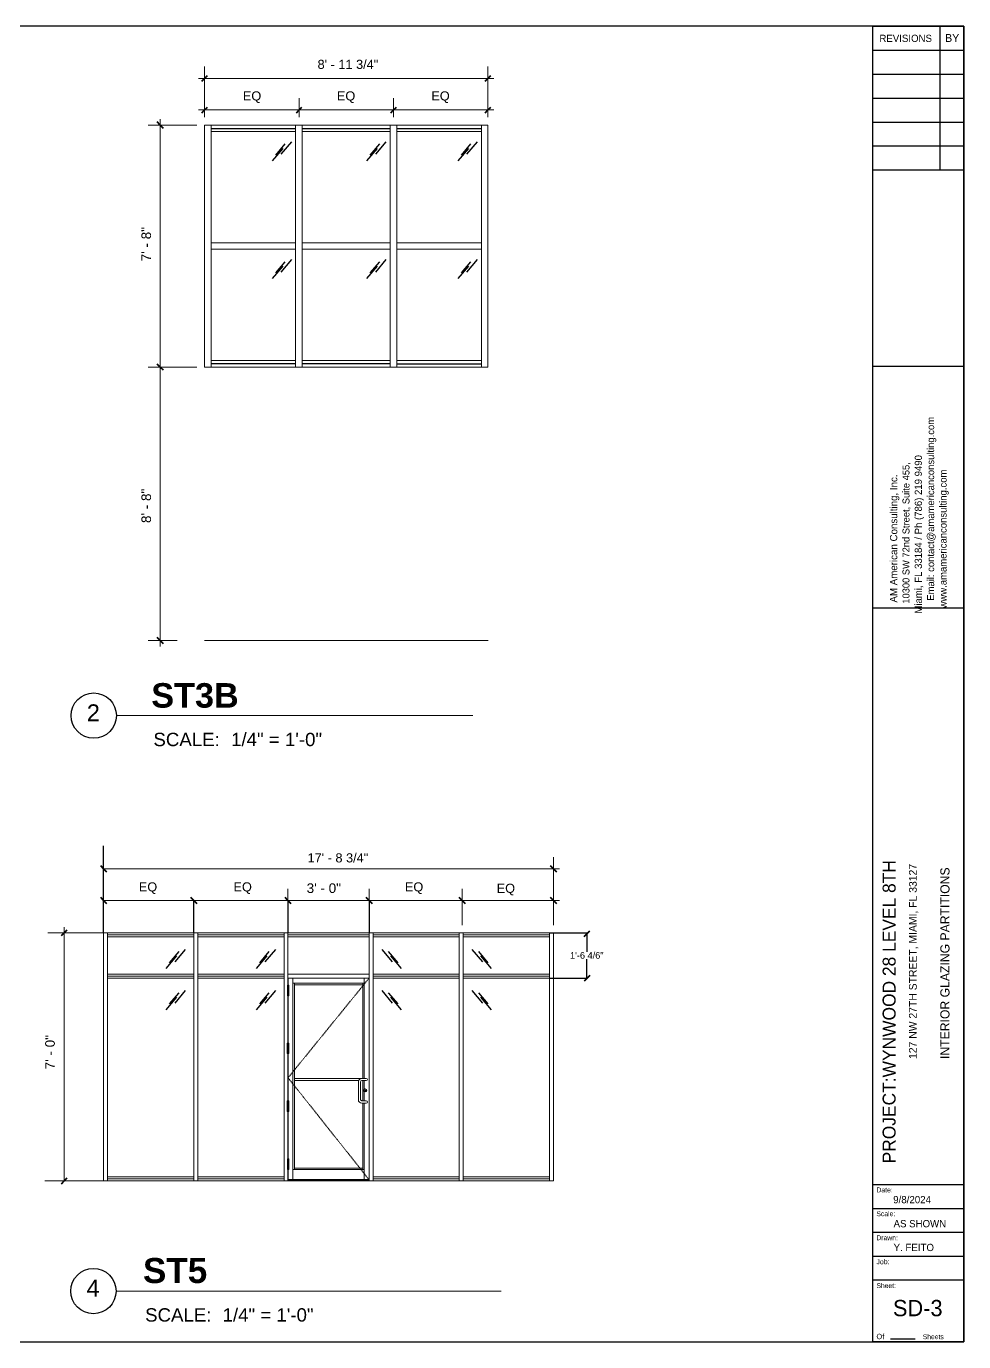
# Model space of a CAD drawing. Header units: inches. Extents: x -6061 to 13621, y -296 to 7483.
# Drawn here: x 5240 to 5596, y 5322 to 5823 of the extents above; entities that cross this region are included whole.
import ezdxf

# ---------------------------------------------------------------- set-up
doc = ezdxf.new("R2010")
doc.units = ezdxf.units.IN
doc.header["$MEASUREMENT"] = 0
doc.linetypes.add('HIDDEN', pattern=[0.375, 0.25, -0.125])
doc.layers.get('0').update_dxf_attribs({"linetype": 'CONTINUOUS'})
doc.layers.get('Defpoints').update_dxf_attribs({"color": 6, "linetype": 'CONTINUOUS', "lineweight": 15})
doc.styles.add('Arial$001H0', font='arial.ttf')
doc.styles.add('Arial$101H0', font='arialbd.ttf')
doc.styles.add('CIDFont+F1$001H0', font='')
doc.styles.add('CIDFont+F2$001H0', font='')
doc.styles.get('CIDFont+F1$001H0').set_extended_font_data('CIDFont+F1')
doc.styles.get('CIDFont+F2$001H0').set_extended_font_data('CIDFont+F2')
doc.dimstyles.get("Standard").update_dxf_attribs({"dimtxt": 0.18, "dimasz": 0.18, "dimexe": 0.18, "dimexo": 0.0625, "dimgap": 0.0625, "dimtad": 0, "dimtih": 1, "dimtoh": 1, "dimdec": 4, "dimzin": 0, "dimdsep": 46, "dimtxsty": 'Standard', "dimcen": 0.09, "dimadec": 0, "dimazin": 0, "dimtfac": 1, "dimtdec": 4, "dimtofl": 0, "dimtmove": 0, "dimatfit": 3, "dimfxl": 1, "dimtolj": 1, "dimtzin": 0, "dimlwd": -1, "dimlwe": -1, "dimarcsym": 0})

# ---------------------------------------------------------------- blocks, each defined once
blk = doc.blocks.new('*U51')
at = {"lineweight": 5}
for p, q in [((22993.25, -3884.44), (23032.75, -3884.44)), ((22993.25, -3884.44), (22993.25, -3994.44)), ((22995, -3884.44), (22995, -3994.44)), ((22995, -3886.19), (23031, -3886.19)), ((22995, -3904.44), (23031, -3904.44)), ((22997.82, -3906.76), (22997.82, -3948.94)), ((23031.25, -3907.59), (23030.65, -3907.59)), ((23031.25, -3907.59), (23031.25, -3912.29)), ((23031.29, -3933.27), (23030.69, -3933.27)), ((23031.29, -3933.27), (23031.29, -3937.97)), ((23031.29, -3958.95), (23030.69, -3958.95)), ((23031.29, -3958.95), (23031.29, -3963.65)), ((23031.25, -3984.63), (23030.65, -3984.63)), ((23031.25, -3984.63), (23031.25, -3989.33)), ((23032.75, -3994.44), (22993.25, -3994.44)), ((23031, -3993.94), (22995, -3993.94))]:
    blk.add_line(p, q, dxfattribs=at)
at = {"color": 8, "lineweight": 5}
blk.add_line((23031, -3885.31), (22995, -3885.31), dxfattribs=at)
at = {"lineweight": 5, "extrusion": (0, 1, 0)}
for p, q in [((23031, -3907.59), (23031, -3884.44)), ((23032.75, -3994.44), (23032.75, -3884.44)), ((22995.04, -3993.86), (22995.04, -3904.51)), ((22995.04, -3904.51), (23030.96, -3904.51)), ((22997.22, -3948.94), (22997.22, -3904.56)), ((22997.22, -3906.76), (23028.78, -3906.76)), ((22997.82, -3907.39), (23028.18, -3907.39)), ((23028.18, -3989.43), (23028.18, -3906.76)), ((23028.78, -3993.86), (23028.78, -3904.51)), ((23030.65, -3907.69), (23031.25, -3907.69)), ((23030.65, -3908.59), (23031.25, -3908.59)), ((23030.96, -3907.59), (23030.96, -3904.51)), ((23031.25, -3909.49), (23030.65, -3909.49)), ((23031.25, -3910.39), (23030.65, -3910.39)), ((23031.25, -3911.29), (23030.65, -3911.29)), ((23030.65, -3912.19), (23031.25, -3912.19)), ((23030.96, -3933.27), (23030.96, -3912.29)), ((23031, -3933.27), (23031, -3912.29)), ((23030.69, -3933.37), (23031.29, -3933.37)), ((23030.69, -3934.27), (23031.29, -3934.27)), ((23031.29, -3935.17), (23030.69, -3935.17)), ((23031.29, -3936.07), (23030.69, -3936.07)), ((23031.29, -3936.97), (23030.69, -3936.97)), ((23030.69, -3937.87), (23031.29, -3937.87)), ((23030.96, -3958.95), (23030.96, -3937.97)), ((23031, -3958.95), (23031, -3937.97)), ((22997.22, -3953.8), (22997.22, -3949.94)), ((22997.22, -3958.94), (22997.22, -3954.8)), ((22997.82, -3958.94), (22997.82, -3949.94)), ((22997.22, -3993.86), (22997.22, -3959.94)), ((22997.82, -3989.43), (22997.82, -3959.94)), ((23030.69, -3959.05), (23031.29, -3959.05)), ((23030.69, -3959.95), (23031.29, -3959.95)), ((23031.29, -3960.85), (23030.69, -3960.85)), ((23031.29, -3961.75), (23030.69, -3961.75)), ((23031.29, -3962.65), (23030.69, -3962.65)), ((23030.69, -3963.55), (23031.29, -3963.55)), ((23030.96, -3984.63), (23030.96, -3963.65)), ((23031, -3984.63), (23031, -3963.65)), ((22997.22, -3989.43), (23028.78, -3989.43)), ((22997.82, -3988.8), (23028.18, -3988.8)), ((23025.71, -3989.37), (23025.71, -3989.37)), ((23030.65, -3984.73), (23031.25, -3984.73)), ((23031.25, -3985.63), (23030.65, -3985.63)), ((23031.25, -3986.53), (23030.65, -3986.53)), ((23031.25, -3987.43), (23030.65, -3987.43)), ((23030.65, -3988.33), (23031.25, -3988.33)), ((23030.65, -3989.23), (23031.25, -3989.23)), ((23030.96, -3993.86), (23030.96, -3989.33)), ((23031, -3994.44), (23031, -3989.33)), ((22995.04, -3993.86), (23030.96, -3993.86))]:
    blk.add_line(p, q, dxfattribs=at)
at = {"lineweight": 5, "ltscale": 0.5}
blk.add_line((22995, -3902.69), (23031, -3902.69), dxfattribs=at)
at = {"color": 251, "linetype": 'HIDDEN', "lineweight": 5, "true_color": 0x636466}
for q in [(22995.04, -3904.51), (22995.04, -3993.86)]:
    blk.add_line((23030.96, -3948.67), q, dxfattribs=at)
at = {"color": 1, "lineweight": 5}
for p, q in [((22998.29, -3948.94), (23028.18, -3948.94)), ((22999.7, -3949.94), (23028.18, -3949.94))]:
    blk.add_line(p, q, dxfattribs=at)
at = {"lineweight": 5}
for points in [[(23031.25, -3912.29), (23030.65, -3912.29), (23030.65, -3907.59)], [(23031.29, -3937.97), (23030.69, -3937.97), (23030.69, -3933.27)], [(23031.29, -3963.65), (23030.69, -3963.65), (23030.69, -3958.95)], [(23031.25, -3989.33), (23030.65, -3989.33), (23030.65, -3984.63)]]:
    blk.add_lwpolyline(points, dxfattribs=at)
at = {"color": 1, "lineweight": 5}
blk.add_lwpolyline([(22998.29, -3948.94), (22996.29, -3948.94, 1), (22996.29, -3949.94), (22998.29, -3949.94, -0.414214), (22998.79, -3950.44), (22998.79, -3958.44), (22998.29, -3958.94), (22996.29, -3958.94, 1), (22996.29, -3959.94), (22998.29, -3959.94, 0.414214), (22999.79, -3958.44), (22999.79, -3950.44, 0.414214)], format="xyb", close=True, dxfattribs=at)
at = {"lineweight": 5}
blk.add_polyline3d([(22997.36, -3954.35, 0), (22997.31, -3954.35, 0), (22997.31, -3954.64, 0), (22997.36, -3954.64, 0)], close=True, dxfattribs=at)
for centre, radius in [((22996.76, -3954.3), 0.682), ((22996.76, -3954.3), 0.635), ((22996.76, -3954.52), 0.218)]:
    blk.add_circle(centre, radius, dxfattribs=at)
for centre, start, end in [((22996.75, -3954.54), 104.39871, 255.60129), ((22997.33, -3954.54), 284.39871, 75.60129)]:
    blk.add_arc(centre, 0.0919, start, end, dxfattribs=at)
blk = doc.blocks.new('_CLOSEDFILLED')
at = {"color": 0, "lineweight": -2, "true_color": 0x000000}
blk.add_line((-1, 0), (-2, 0), dxfattribs=at)
blk.add_solid([(-1, 0.2), (0, 0), (-1, 0.2), (-1, -0.2)], dxfattribs=at)
blk = doc.blocks.new('*D78')
at = {"color": 0, "transparency": 16777216}
for p, q in [((5438.75, 5477.79), (5453.05, 5477.79)), ((5452.87, 5477.61), (5452.87, 5470.56)), ((5452.87, 5460.81), (5452.87, 5467.85)), ((5438.75, 5460.63), (5453.05, 5460.63))]:
    blk.add_line(p, q, dxfattribs=at)
at = {"layer": 'Defpoints', "color": 0, "transparency": 16777216}
for p in [(5438.69, 5477.79), (5452.87, 5477.79), (5438.69, 5460.63)]:
    blk.add_point(p, dxfattribs=at)
at = {"color": 0, "transparency": 16777216, "xscale": 0.18, "yscale": 0.18, "zscale": 0.18}
for p, rotation in [((5452.87, 5477.79), 90), ((5452.87, 5460.63), 270)]:
    blk.add_blockref('_CLOSEDFILLED', p, dxfattribs=dict(at, rotation=rotation))
at = {"color": 0, "transparency": 16777216, "insert": (5452.87, 5469.21), "char_height": 2.5, "attachment_point": 5, "style": 'Arial$001H0'}
blk.add_mtext('1\'-6 4/6"', dxfattribs=at)

msp = doc.modelspace()

# ---------------------------------------------------------------- linework, layer by layer
at = {"color": 7, "linetype": 'Continuous', "lineweight": 25, "true_color": 0x000007}
for p, q in [((5561.62757, 5822.67744), (5596.25808, 5822.67744)), ((5561.62757, 5822.67741), (5561.62757, 5322.28244)), ((5587.12388, 5822.67741), (5587.12388, 5768.03112)), ((5561.62757, 5813.54323), (5596.25808, 5813.54323)), ((5561.62757, 5804.40904), (5596.25808, 5804.40904)), ((5561.62757, 5795.35428), (5596.25808, 5795.35428)), ((5561.62757, 5786.22009), (5596.25808, 5786.22009)), ((5561.62757, 5777.16531), (5596.25808, 5777.16531)), ((5561.62757, 5768.03112), (5596.25808, 5768.03112)), ((5561.62757, 5693.44844), (5596.25808, 5693.44844)), ((5561.62757, 5693.44844), (5596.25808, 5693.44844)), ((5561.62757, 5601.39165), (5596.25808, 5601.39165)), ((5596.25808, 5382.01213), (5561.62757, 5382.01213)), ((5596.25808, 5372.87793), (5561.62757, 5372.87793)), ((5596.25808, 5363.82316), (5561.62757, 5363.82316)), ((5596.25808, 5354.68897), (5561.62757, 5354.68897)), ((5596.25808, 5345.6342), (5561.62757, 5345.6342)), ((5568.45836, 5323.315), (5577.83084, 5323.315))]:
    msp.add_line(p, q, dxfattribs=at)
at = {"color": 7, "linetype": 'Continuous', "lineweight": 9, "true_color": 0x000007}
for p, q in [((5307.4363, 5802.78897), (5307.4363, 5807.35413)), ((5415.23811, 5802.78897), (5415.23811, 5807.35413)), ((5305.19376, 5802.78897), (5417.48064, 5802.78897)), ((5307.4363, 5802.78897), (5307.4363, 5788.13241)), ((5415.23811, 5802.78897), (5415.23811, 5788.13241)), ((5307.4363, 5790.85548), (5307.4363, 5795.34055)), ((5343.39693, 5790.85548), (5343.39693, 5795.34055)), ((5379.27747, 5790.85548), (5379.27747, 5795.34055)), ((5415.23811, 5790.85548), (5415.23811, 5795.34055)), ((5305.19376, 5790.85548), (5343.39693, 5790.85548)), ((5307.4363, 5790.85548), (5307.4363, 5788.13241)), ((5343.39693, 5790.85548), (5379.27747, 5790.85548)), ((5343.39693, 5790.85548), (5343.39693, 5788.13241)), ((5379.27747, 5790.85548), (5417.48064, 5790.85548)), ((5379.27747, 5790.85548), (5379.27747, 5788.13241)), ((5415.23811, 5790.85548), (5415.23811, 5788.13241)), ((5290.5372, 5785.08897), (5286.05214, 5785.08897)), ((5290.5372, 5787.41159), (5290.5372, 5693.06499)), ((5290.5372, 5785.08897), (5304.47295, 5785.08897)), ((5307.4363, 5785.08897), (5309.9191, 5785.08897)), ((5307.4363, 5785.08897), (5307.4363, 5739.11702)), ((5309.9191, 5782.60616), (5309.9191, 5785.08897)), ((5342.11548, 5785.08897), (5309.9191, 5785.08897)), ((5309.9191, 5785.08897), (5309.9191, 5739.11702)), ((5342.11548, 5785.08897), (5342.11548, 5782.60616)), ((5342.11548, 5785.08897), (5344.59829, 5785.08897)), ((5342.11548, 5785.08897), (5342.11548, 5739.11702)), ((5344.59829, 5782.60616), (5344.59829, 5785.08897)), ((5378.07612, 5785.08897), (5344.59829, 5785.08897)), ((5344.59829, 5785.08897), (5344.59829, 5739.11702)), ((5378.07612, 5785.08897), (5380.55892, 5785.08897)), ((5378.07612, 5785.08897), (5378.07612, 5739.11702)), ((5378.07612, 5785.08897), (5378.07612, 5782.60616)), ((5380.55892, 5782.60616), (5380.55892, 5785.08897)), ((5412.7553, 5785.08897), (5380.55892, 5785.08897)), ((5380.55892, 5785.08897), (5380.55892, 5739.11702)), ((5412.7553, 5785.08897), (5412.7553, 5782.60616)), ((5412.7553, 5785.08897), (5415.23811, 5785.08897)), ((5412.7553, 5739.11702), (5412.7553, 5785.08897)), ((5415.23811, 5739.11702), (5415.23811, 5785.08897)), ((5342.11548, 5782.60616), (5309.9191, 5782.60616)), ((5342.11548, 5782.60616), (5309.9191, 5782.60616)), ((5309.9191, 5782.60616), (5309.9191, 5740.31838)), ((5342.11548, 5740.31838), (5342.11548, 5782.60616)), ((5378.07612, 5782.60616), (5344.59829, 5782.60616)), ((5344.59829, 5782.60616), (5344.59829, 5740.31838)), ((5378.07612, 5782.60616), (5344.59829, 5782.60616)), ((5378.07612, 5740.31838), (5378.07612, 5782.60616)), ((5412.7553, 5782.60616), (5380.55892, 5782.60616)), ((5380.55892, 5782.60616), (5380.55892, 5740.31838)), ((5412.7553, 5782.60616), (5380.55892, 5782.60616)), ((5412.7553, 5740.31838), (5412.7553, 5782.60616)), ((5309.9191, 5740.31838), (5342.11548, 5740.31838)), ((5309.9191, 5737.83557), (5309.9191, 5740.31838)), ((5342.11548, 5740.31838), (5309.9191, 5740.31838)), ((5342.11548, 5740.31838), (5342.11548, 5737.83557)), ((5344.59829, 5740.31838), (5378.07612, 5740.31838)), ((5344.59829, 5737.83557), (5344.59829, 5740.31838)), ((5378.07612, 5740.31838), (5344.59829, 5740.31838)), ((5378.07612, 5740.31838), (5378.07612, 5737.83557)), ((5380.55892, 5740.31838), (5412.7553, 5740.31838)), ((5380.55892, 5737.83557), (5380.55892, 5740.31838)), ((5412.7553, 5740.31838), (5380.55892, 5740.31838)), ((5412.7553, 5740.31838), (5412.7553, 5737.83557)), ((5307.4363, 5739.11702), (5307.4363, 5693.06499)), ((5309.9191, 5739.11702), (5309.9191, 5693.06499)), ((5342.11548, 5737.83557), (5309.9191, 5737.83557)), ((5309.9191, 5737.83557), (5309.9191, 5695.54779)), ((5342.11548, 5737.83557), (5309.9191, 5737.83557)), ((5342.11548, 5739.11702), (5342.11548, 5693.06499)), ((5342.11548, 5695.54779), (5342.11548, 5737.83557)), ((5344.59829, 5739.11702), (5344.59829, 5693.06499)), ((5378.07612, 5737.83557), (5344.59829, 5737.83557)), ((5344.59829, 5737.83557), (5344.59829, 5695.54779)), ((5378.07612, 5737.83557), (5344.59829, 5737.83557)), ((5378.07612, 5739.11702), (5378.07612, 5693.06499)), ((5378.07612, 5695.54779), (5378.07612, 5737.83557)), ((5380.55892, 5739.11702), (5380.55892, 5693.06499)), ((5412.7553, 5737.83557), (5380.55892, 5737.83557)), ((5380.55892, 5737.83557), (5380.55892, 5695.54779)), ((5412.7553, 5737.83557), (5380.55892, 5737.83557)), ((5412.7553, 5693.06499), (5412.7553, 5739.11702)), ((5412.7553, 5695.54779), (5412.7553, 5737.83557)), ((5415.23811, 5693.06499), (5415.23811, 5739.11702)), ((5309.9191, 5695.54779), (5342.11548, 5695.54779)), ((5309.9191, 5693.06499), (5309.9191, 5695.54779)), ((5309.9191, 5695.54779), (5342.11548, 5695.54779)), ((5342.11548, 5695.54779), (5342.11548, 5693.06499)), ((5344.59829, 5695.54779), (5378.07612, 5695.54779)), ((5344.59829, 5693.06499), (5344.59829, 5695.54779)), ((5344.59829, 5695.54779), (5378.07612, 5695.54779)), ((5378.07612, 5695.54779), (5378.07612, 5693.06499)), ((5380.55892, 5695.54779), (5412.7553, 5695.54779)), ((5380.55892, 5693.06499), (5380.55892, 5695.54779)), ((5380.55892, 5695.54779), (5412.7553, 5695.54779)), ((5412.7553, 5695.54779), (5412.7553, 5693.06499)), ((5290.5372, 5693.06499), (5286.05214, 5693.06499)), ((5290.5372, 5693.06499), (5290.5372, 5586.78489)), ((5290.5372, 5693.06499), (5304.47295, 5693.06499)), ((5309.9191, 5693.06499), (5307.4363, 5693.06499)), ((5309.9191, 5693.06499), (5342.11548, 5693.06499)), ((5344.59829, 5693.06499), (5342.11548, 5693.06499)), ((5344.59829, 5693.06499), (5378.07612, 5693.06499)), ((5380.55892, 5693.06499), (5378.07612, 5693.06499)), ((5380.55892, 5693.06499), (5412.7553, 5693.06499)), ((5415.23811, 5693.06499), (5412.7553, 5693.06499)), ((5290.5372, 5589.02743), (5286.05214, 5589.02743)), ((5290.5372, 5589.02743), (5297.02453, 5589.02743)), ((5273.91345, 5560.44557), (5409.50666, 5560.44557)), ((5440.19008, 5502.13322), (5440.19008, 5506.61828)), ((5442.43262, 5502.13322), (5269.06975, 5502.13322)), ((5440.19008, 5502.13322), (5440.19008, 5480.74905)), ((5339.19049, 5490.11964), (5339.19049, 5494.60471)), ((5339.19049, 5490.11964), (5339.19049, 5494.60471)), ((5370.06934, 5490.11964), (5370.06934, 5494.60471)), ((5370.06934, 5490.11964), (5370.06934, 5494.60471)), ((5405.43081, 5490.11964), (5405.43081, 5494.60471)), ((5440.19008, 5490.11964), (5440.19008, 5494.60471)), ((5303.82903, 5490.11964), (5269.06975, 5490.11964)), ((5339.19049, 5490.11964), (5302.26877, 5490.11964)), ((5372.99416, 5490.11964), (5339.19049, 5490.11964)), ((5405.43081, 5490.11964), (5368.50909, 5490.11964)), ((5405.43081, 5490.11964), (5405.43081, 5480.74905)), ((5442.43262, 5490.11964), (5405.43081, 5490.11964)), ((5440.19008, 5490.11964), (5440.19008, 5480.74905)), ((5254.03953, 5480.02824), (5254.03953, 5383.4391)), ((5270.84483, 5477.7857), (5247.77877, 5477.7857)), ((5254.03953, 5477.7857), (5258.60469, 5477.7857)), ((5269.78508, 5383.43364), (5246.71902, 5383.43364)), ((5254.03953, 5383.43364), (5258.60469, 5383.43364)), ((5273.76797, 5341.53942), (5420.24643, 5341.53942))]:
    msp.add_line(p, q, dxfattribs=at)
at = {"color": 7, "linetype": 'Continuous', "lineweight": 40, "true_color": 0x000007}
for p, q in [((5307.4363, 5802.78897), (5306.31503, 5801.6677)), ((5307.4363, 5802.78897), (5308.55757, 5803.91023)), ((5415.23811, 5802.78897), (5414.11684, 5801.6677)), ((5415.23811, 5802.78897), (5416.35938, 5803.91023)), ((5307.4363, 5790.85548), (5306.31503, 5789.65413)), ((5307.4363, 5790.85548), (5308.55757, 5791.97675)), ((5343.39693, 5790.85548), (5342.27566, 5789.65413)), ((5343.39693, 5790.85548), (5344.5182, 5791.97675)), ((5379.27747, 5790.85548), (5378.15621, 5789.65413)), ((5379.27747, 5790.85548), (5380.47883, 5791.97675)), ((5415.23811, 5790.85548), (5414.11684, 5789.65413)), ((5415.23811, 5790.85548), (5416.35938, 5791.97675)), ((5290.5372, 5785.08897), (5289.41594, 5786.29032)), ((5290.5372, 5785.08897), (5291.65847, 5783.9677)), ((5290.5372, 5693.06499), (5289.41594, 5694.18625)), ((5290.5372, 5693.06499), (5291.65847, 5691.94372)), ((5290.5372, 5589.02743), (5289.41594, 5590.1487)), ((5290.5372, 5589.02743), (5291.65847, 5587.90616)), ((5269.06975, 5502.13322), (5267.94848, 5503.25448)), ((5269.06975, 5502.13322), (5270.19101, 5501.01195)), ((5440.19008, 5502.13322), (5439.06882, 5503.25448)), ((5440.19008, 5502.13322), (5441.31135, 5501.01195)), ((5269.06975, 5490.11964), (5267.94848, 5491.24091)), ((5269.06975, 5490.11964), (5270.19101, 5488.99837)), ((5303.37959, 5490.11964), (5302.25832, 5491.24091)), ((5303.37959, 5490.11964), (5302.25832, 5491.24091)), ((5303.37959, 5490.11964), (5304.50085, 5488.99837)), ((5303.37959, 5490.11964), (5304.50085, 5488.99837)), ((5339.19049, 5490.11964), (5338.06923, 5491.24091)), ((5339.19049, 5490.11964), (5338.06923, 5491.24091)), ((5339.19049, 5490.11964), (5338.06923, 5491.24091)), ((5339.19049, 5490.11964), (5340.31176, 5488.99837)), ((5339.19049, 5490.11964), (5340.31176, 5488.99837)), ((5339.19049, 5490.11964), (5340.31176, 5488.99837)), ((5370.06934, 5490.11964), (5368.94808, 5491.24091)), ((5370.06934, 5490.11964), (5368.94808, 5491.24091)), ((5370.06934, 5490.11964), (5371.19061, 5488.99837)), ((5370.06934, 5490.11964), (5371.19061, 5488.99837)), ((5405.43081, 5490.11964), (5404.30954, 5491.24091)), ((5405.43081, 5490.11964), (5406.55208, 5488.99837)), ((5440.19008, 5490.11964), (5439.06882, 5491.24091)), ((5440.19008, 5490.11964), (5441.31135, 5488.99837)), ((5254.03953, 5477.7857), (5252.91826, 5476.66444)), ((5254.03953, 5477.7857), (5255.1608, 5478.90697)), ((5452.87145, 5477.4257), (5451.75018, 5476.30444)), ((5452.87145, 5477.4257), (5453.99271, 5478.54697)), ((5453.05145, 5460.63076), (5451.93018, 5459.4294)), ((5453.05145, 5460.63076), (5454.17271, 5461.75203)), ((5254.03953, 5383.43364), (5255.1608, 5384.5549)), ((5254.03953, 5383.43364), (5252.91826, 5382.23228))]:
    msp.add_line(p, q, dxfattribs=at)
at = {"color": 7, "linetype": 'Continuous', "lineweight": 18, "true_color": 0x000007}
for p, q in [((5307.4363, 5693.06499), (5307.4363, 5785.08897)), ((5307.4363, 5785.08897), (5415.23811, 5785.08897)), ((5415.23811, 5785.08897), (5415.23811, 5693.06499)), ((5415.23811, 5693.06499), (5307.4363, 5693.06499)), ((5415.3182, 5589.02743), (5307.4363, 5589.02743)), ((5307.4363, 5589.02743), (5415.3182, 5589.02743))]:
    msp.add_line(p, q, dxfattribs=at)
for p, q in [((5309.9191, 5783.84756), (5342.11548, 5783.84756)), ((5344.59829, 5783.84756), (5378.07612, 5783.84756)), ((5380.55892, 5783.84756), (5412.7553, 5783.84756)), ((5342.11548, 5694.30639), (5309.9191, 5694.30639)), ((5378.07612, 5694.30639), (5344.59829, 5694.30639)), ((5380.55892, 5694.30639), (5412.7553, 5694.30639)), ((5269.06975, 5477.7857), (5269.06975, 5510.85908)), ((5303.37959, 5477.78572), (5303.37959, 5490.11964)), ((5339.19049, 5490.11964), (5339.19049, 5477.7857)), ((5370.06934, 5490.11964), (5370.06934, 5477.7857))]:
    msp.add_line(p, q)
at = {"lineweight": 5, "ltscale": 0.5}
for p, q in [((5270.5708, 5477.7857), (5303.37959, 5477.7857)), ((5304.88064, 5477.7857), (5337.68943, 5477.7857)), ((5404.37919, 5477.7857), (5371.5704, 5477.7857)), ((5438.68903, 5477.7857), (5405.88024, 5477.7857))]:
    msp.add_line(p, q, dxfattribs=at)
at = {"color": 8, "lineweight": 5}
for p, q in [((5303.37959, 5477.03518), (5270.5708, 5477.03518)), ((5337.68943, 5477.03517), (5304.88064, 5477.03517)), ((5371.5704, 5477.03517), (5404.37919, 5477.03517)), ((5405.88024, 5477.03518), (5438.68903, 5477.03518)), ((5303.37959, 5461.38129), (5270.5708, 5461.3813)), ((5337.68943, 5461.38129), (5304.88064, 5461.3813)), ((5371.5704, 5461.38129), (5404.37919, 5461.3813)), ((5405.88024, 5461.38129), (5438.68903, 5461.3813)), ((5303.37959, 5384.18414), (5270.5708, 5384.18414)), ((5337.68943, 5384.18414), (5304.88064, 5384.18414)), ((5371.5704, 5384.18414), (5404.37919, 5384.18414)), ((5405.88024, 5384.18414), (5438.68903, 5384.18414))]:
    msp.add_line(p, q, dxfattribs=at)
at = {"lineweight": 5}
for p, q in [((5270.5708, 5476.28462), (5303.37959, 5476.28462)), ((5304.88064, 5477.78572), (5304.88064, 5383.43364)), ((5304.88064, 5476.28462), (5337.68943, 5476.28462)), ((5404.37919, 5476.28462), (5371.5704, 5476.28462)), ((5404.37919, 5477.78572), (5404.37919, 5383.43364)), ((5438.68903, 5476.28462), (5405.88024, 5476.28462)), ((5270.5708, 5384.9347), (5303.37959, 5384.9347)), ((5304.88064, 5384.9347), (5337.68943, 5384.9347)), ((5404.37919, 5384.9347), (5371.5704, 5384.9347)), ((5438.68903, 5384.9347), (5405.88024, 5384.9347)), ((5270.5708, 5383.43364), (5303.37959, 5383.43364)), ((5304.88064, 5383.43364), (5337.68943, 5383.43364)), ((5404.37919, 5383.43364), (5371.5704, 5383.43364)), ((5438.68903, 5383.43364), (5405.88024, 5383.43364))]:
    msp.add_line(p, q, dxfattribs=at)
msp.add_lwpolyline([(4888.80308, 5322.28244), (5596.25808, 5322.28244), (5596.25808, 5822.67744), (4888.80308, 5822.67744)], close=True)
at = {"color": 7, "linetype": 'Continuous', "lineweight": 25, "true_color": 0x000007}
for points in [[(5596.25808, 5822.67741), (5596.25808, 5322.28244), (5561.62757, 5322.28244)], [(5596.25808, 5322.28244), (5596.25808, 5822.67741), (5587.12388, 5822.67741)]]:
    msp.add_lwpolyline(points, dxfattribs=at)
at = {"color": 8, "ltscale": 0.008}
for points in [[(5337.19291, 5776.24395), (5333.14812, 5771.47503)], [(5338.02929, 5777.91261), (5334.40584, 5773.64046)], [(5340.51832, 5778.70983), (5336.5076, 5773.98109)], [(5373.15355, 5776.24395), (5369.10875, 5771.47503)], [(5373.98992, 5777.91261), (5370.36647, 5773.64046)], [(5376.47895, 5778.70983), (5372.46824, 5773.98109)], [(5407.83273, 5776.24395), (5403.78794, 5771.47503)], [(5408.66911, 5777.91261), (5405.04566, 5773.64046)], [(5411.15814, 5778.70983), (5407.14742, 5773.98109)], [(5337.19291, 5731.47336), (5333.14812, 5726.70444)], [(5338.02929, 5733.14202), (5334.40584, 5728.86988)], [(5340.51832, 5733.93925), (5336.5076, 5729.2105)], [(5373.15355, 5731.47336), (5369.10875, 5726.70444)], [(5373.98992, 5733.14202), (5370.36647, 5728.86988)], [(5376.47895, 5733.93925), (5372.46824, 5729.2105)], [(5407.83273, 5731.47336), (5403.78794, 5726.70444)], [(5408.66911, 5733.14202), (5405.04566, 5728.86988)], [(5411.15814, 5733.93925), (5407.14742, 5729.2105)], [(5297.62313, 5470.6805), (5293.99968, 5466.40835)], [(5300.11217, 5471.47772), (5296.10145, 5466.74897)], [(5331.93297, 5470.6805), (5328.30952, 5466.40835)], [(5334.42201, 5471.47772), (5330.41129, 5466.74897)], [(5374.83782, 5471.47772), (5378.84854, 5466.74897)], [(5377.32686, 5470.6805), (5380.95031, 5466.40835)], [(5409.14766, 5471.47772), (5413.15838, 5466.74897)], [(5411.6367, 5470.6805), (5415.26015, 5466.40835)], [(5296.78676, 5469.01184), (5292.74197, 5464.24291)], [(5331.0966, 5469.01184), (5327.05181, 5464.24291)], [(5378.16323, 5469.01184), (5382.20802, 5464.24291)], [(5412.47307, 5469.01184), (5416.51787, 5464.24291)], [(5297.62313, 5455.02664), (5293.99968, 5450.75449)], [(5300.11217, 5455.82386), (5296.10145, 5451.09511)], [(5331.93297, 5455.02663), (5328.30952, 5450.75449)], [(5334.42201, 5455.82386), (5330.41129, 5451.09511)], [(5374.83782, 5455.82386), (5378.84854, 5451.09511)], [(5377.32686, 5455.02663), (5380.95031, 5450.75449)], [(5409.14767, 5455.82386), (5413.15838, 5451.09511)], [(5411.6367, 5455.02664), (5415.26015, 5450.75449)], [(5296.78676, 5453.35798), (5292.74196, 5448.58905)], [(5331.0966, 5453.35798), (5327.05181, 5448.58905)], [(5378.16323, 5453.35798), (5382.20802, 5448.58905)], [(5412.47307, 5453.35798), (5416.51787, 5448.58905)]]:
    msp.add_lwpolyline(points, dxfattribs=at)
at = {"lineweight": 5}
for points in [[(5270.5708, 5383.43364), (5269.06975, 5383.43364), (5269.06975, 5477.7857), (5270.5708, 5477.7857)], [(5304.88065, 5383.43364), (5303.37959, 5383.43364), (5303.37959, 5477.7857), (5304.88065, 5477.7857)], [(5339.19049, 5383.43363), (5337.68943, 5383.43363), (5337.68943, 5477.7857), (5339.19049, 5477.7857)], [(5370.06934, 5383.43363), (5371.5704, 5383.43363), (5371.5704, 5477.7857), (5370.06934, 5477.7857)], [(5404.37919, 5383.43364), (5405.88024, 5383.43364), (5405.88024, 5477.7857), (5404.37919, 5477.7857)], [(5438.68903, 5383.43364), (5440.19008, 5383.43364), (5440.19008, 5477.7857), (5438.68903, 5477.7857)], [(5303.37959, 5462.13182), (5270.5708, 5462.13182), (5270.5708, 5460.63076), (5303.37959, 5460.63076)], [(5337.68943, 5462.13182), (5304.88064, 5462.13182), (5304.88064, 5460.63076), (5337.68943, 5460.63076)], [(5371.5704, 5462.13182), (5404.37919, 5462.13182), (5404.37919, 5460.63076), (5371.5704, 5460.63076)], [(5405.88024, 5462.13182), (5438.68903, 5462.13182), (5438.68903, 5460.63076), (5405.88024, 5460.63076)]]:
    msp.add_lwpolyline(points, close=True, dxfattribs=at)
for centre in [(5265.29671, 5560.44557), (5265.15123, 5341.53942)]:
    msp.add_circle(centre, 8.61674)
at = {"layer": 'Defpoints', "color": 6, "lineweight": 5}
for points in [[(5304.88064, 5477.78572), (5303.37959, 5477.78572), (5303.37959, 5383.43364), (5304.88064, 5383.43364)], [(5404.37919, 5477.78572), (5405.88024, 5477.78572), (5405.88024, 5383.43364), (5404.37919, 5383.43364)]]:
    msp.add_lwpolyline(points, dxfattribs=at)

# ---------------------------------------------------------------- block references
at = {"xscale": -0.8577460631640043, "yscale": 0.8577460631640043, "zscale": 0.8577460631640043}
msp.add_blockref('*U51', (25093.94246, 8809.64553), dxfattribs=at)

# ---------------------------------------------------------------- texts
at = {"color": 7, "true_color": 0x000007}
for s, height, style, p in [('BY', 3.001664, 'CIDFont+F1$001H0', (5589.20671, 5816.73029)), ('REVISIONS', 2.745462, 'CIDFont+F1$001H0', (5564.18645, 5816.73029)), ('8\' - 11 3/4"', 3.4665915, 'Arial$001H0', (5350.44453, 5806.47268)), ('EQ', 3.476821, 'Arial$001H0', (5322.01243, 5794.45911)), ('EQ', 3.476821, 'Arial$001H0', (5357.77482, 5794.45911)), ('EQ', 3.476821, 'Arial$001H0', (5393.70486, 5794.45911)), ('ST3B', 9.315662, 'Arial$101H0', (5287.19404, 5563.48866)), ('2', 6.40061, 'Arial$001H0', (5262.67187, 5558.33587)), ('SCALE:', 5.086183, 'Arial$001H0', (5287.99491, 5548.83213)), ('1/4" = 1\'-0"', 5.0830544, 'Arial$001H0', (5317.54832, 5548.83213)), ('17\' - 8 3/4"', 3.4665915, 'Arial$001H0', (5346.63383, 5504.61155)), ('EQ', 3.466592, 'Arial$001H0', (5282.44334, 5493.55743)), ('EQ', 3.466592, 'Arial$001H0', (5318.45385, 5493.55743)), ('3\' - 0"', 3.667117, 'Arial$001H0', (5346.29957, 5492.98012)), ('EQ', 3.466592, 'Arial$001H0', (5383.6642, 5493.55743)), ('EQ', 3.466592, 'Arial$001H0', (5418.58756, 5493.02687)), ('Date:', 1.885676, 'CIDFont+F1$001H0', (5563.05745, 5379.0733)), ('9/8/2024', 2.76745, 'CIDFont+F1$001H0', (5569.4281, 5374.94381)), ('Scale:', 1.867076, 'CIDFont+F1$001H0', (5563.05745, 5370.01853)), ('AS SHOWN', 2.746002, 'CIDFont+F1$001H0', (5569.58635, 5365.81066)), ('Drawn:', 1.858902, 'CIDFont+F1$001H0', (5563.05745, 5360.88434)), ('Y. FEITO', 2.758454, 'CIDFont+F1$001H0', (5569.58635, 5356.7557)), ('ST5', 9.540393, 'Arial$101H0', (5284.02945, 5344.58267)), ('Job:', 1.920118, 'CIDFont+F1$001H0', (5563.05745, 5351.75014)), ('4', 6.40061, 'Arial$001H0', (5262.52639, 5339.42972)), ('Sheet:', 1.863512, 'CIDFont+F1$001H0', (5563.05745, 5342.69538)), ('SCALE:', 5.086183, 'Arial$001H0', (5284.83235, 5329.92611)), ('1/4" = 1\'-0"', 5.0830544, 'Arial$001H0', (5314.30566, 5329.92611)), ('SD-3', 6.197286, 'CIDFont+F1$001H0', (5569.34121, 5331.97368)), ('Of', 2.05, 'CIDFont+F1$001H0', (5563.05745, 5323.23557)), ('Sheets', 1.85793, 'CIDFont+F1$001H0', (5580.69055, 5323.23557))]:
    msp.add_text(s, height=height, dxfattribs=dict(at, style=style)).set_placement(p)
for s, height, style, p in [('7\' - 8"', 3.667117, 'Arial$001H0', (5287.09303, 5733.27004)), ('8\' - 8"', 3.667117, 'Arial$001H0', (5287.09303, 5633.71046)), ('PROJECT:WYNWOOD 28 LEVEL 8TH', 4.9446233, 'CIDFont+F1$001H0', (5570.35545, 5390.11338)), ('127 NW 27TH STREET, MIAMI, FL 33127', 2.954715, 'CIDFont+F1$001H0', (5578.39817, 5429.82925)), ('INTERIOR GLAZING PARTITIONS', 3.4665729, 'CIDFont+F1$001H0', (5590.85224, 5429.82612)), ('7\' - 0"', 3.667117, 'Arial$001H0', (5250.49052, 5425.887))]:
    msp.add_text(s, height=height, rotation=90, dxfattribs=dict(at, style=style)).set_placement(p)
at = {"color": 146, "true_color": 0x105689, "style": 'CIDFont+F2$001H0'}
for s, height, p in [('Email: contact@amamericanconsulting.com', 2.6856395, (5585.02176, 5604.17537)), ('          10300 SW 72nd Street, Suite 455,', 2.6511926, (5575.63596, 5593.18522)), ('      Miami, FL 33184 / Ph (786) 219 9490', 2.7228606, (5580.36406, 5593.18522)), ('          AM American Consulting, Inc.', 2.766954, (5570.97949, 5593.18522)), ('        www.amamericanconsulting.com', 2.7028453, (5589.74736, 5593.18522))]:
    msp.add_text(s, height=height, rotation=90, dxfattribs=at).set_placement(p)

# ---------------------------------------------------------------- dimensions: what is measured, and where the dimension line sits
at = {"color": 7}
dim = msp.add_linear_dim(base=(5452.87145, 5477.7857), p1=(5438.68903, 5460.63076), p2=(5438.68903, 5477.7857), angle=90, text='1\'-6 4/6"', dimstyle='Standard', override={"dimtxt": 2.5, "dimzin": 8, "dimtxsty": 'Arial$001H0', "dimtdec": 2, "dimtofl": 1, "dimtolj": 0, "dimtzin": 8}, dxfattribs=at)
dim.commit()
dim.dimension.update_dxf_attribs({"geometry": '*D78', "text_midpoint": (5452.87145, 5469.20823)})

doc.saveas('drawing.dxf')
